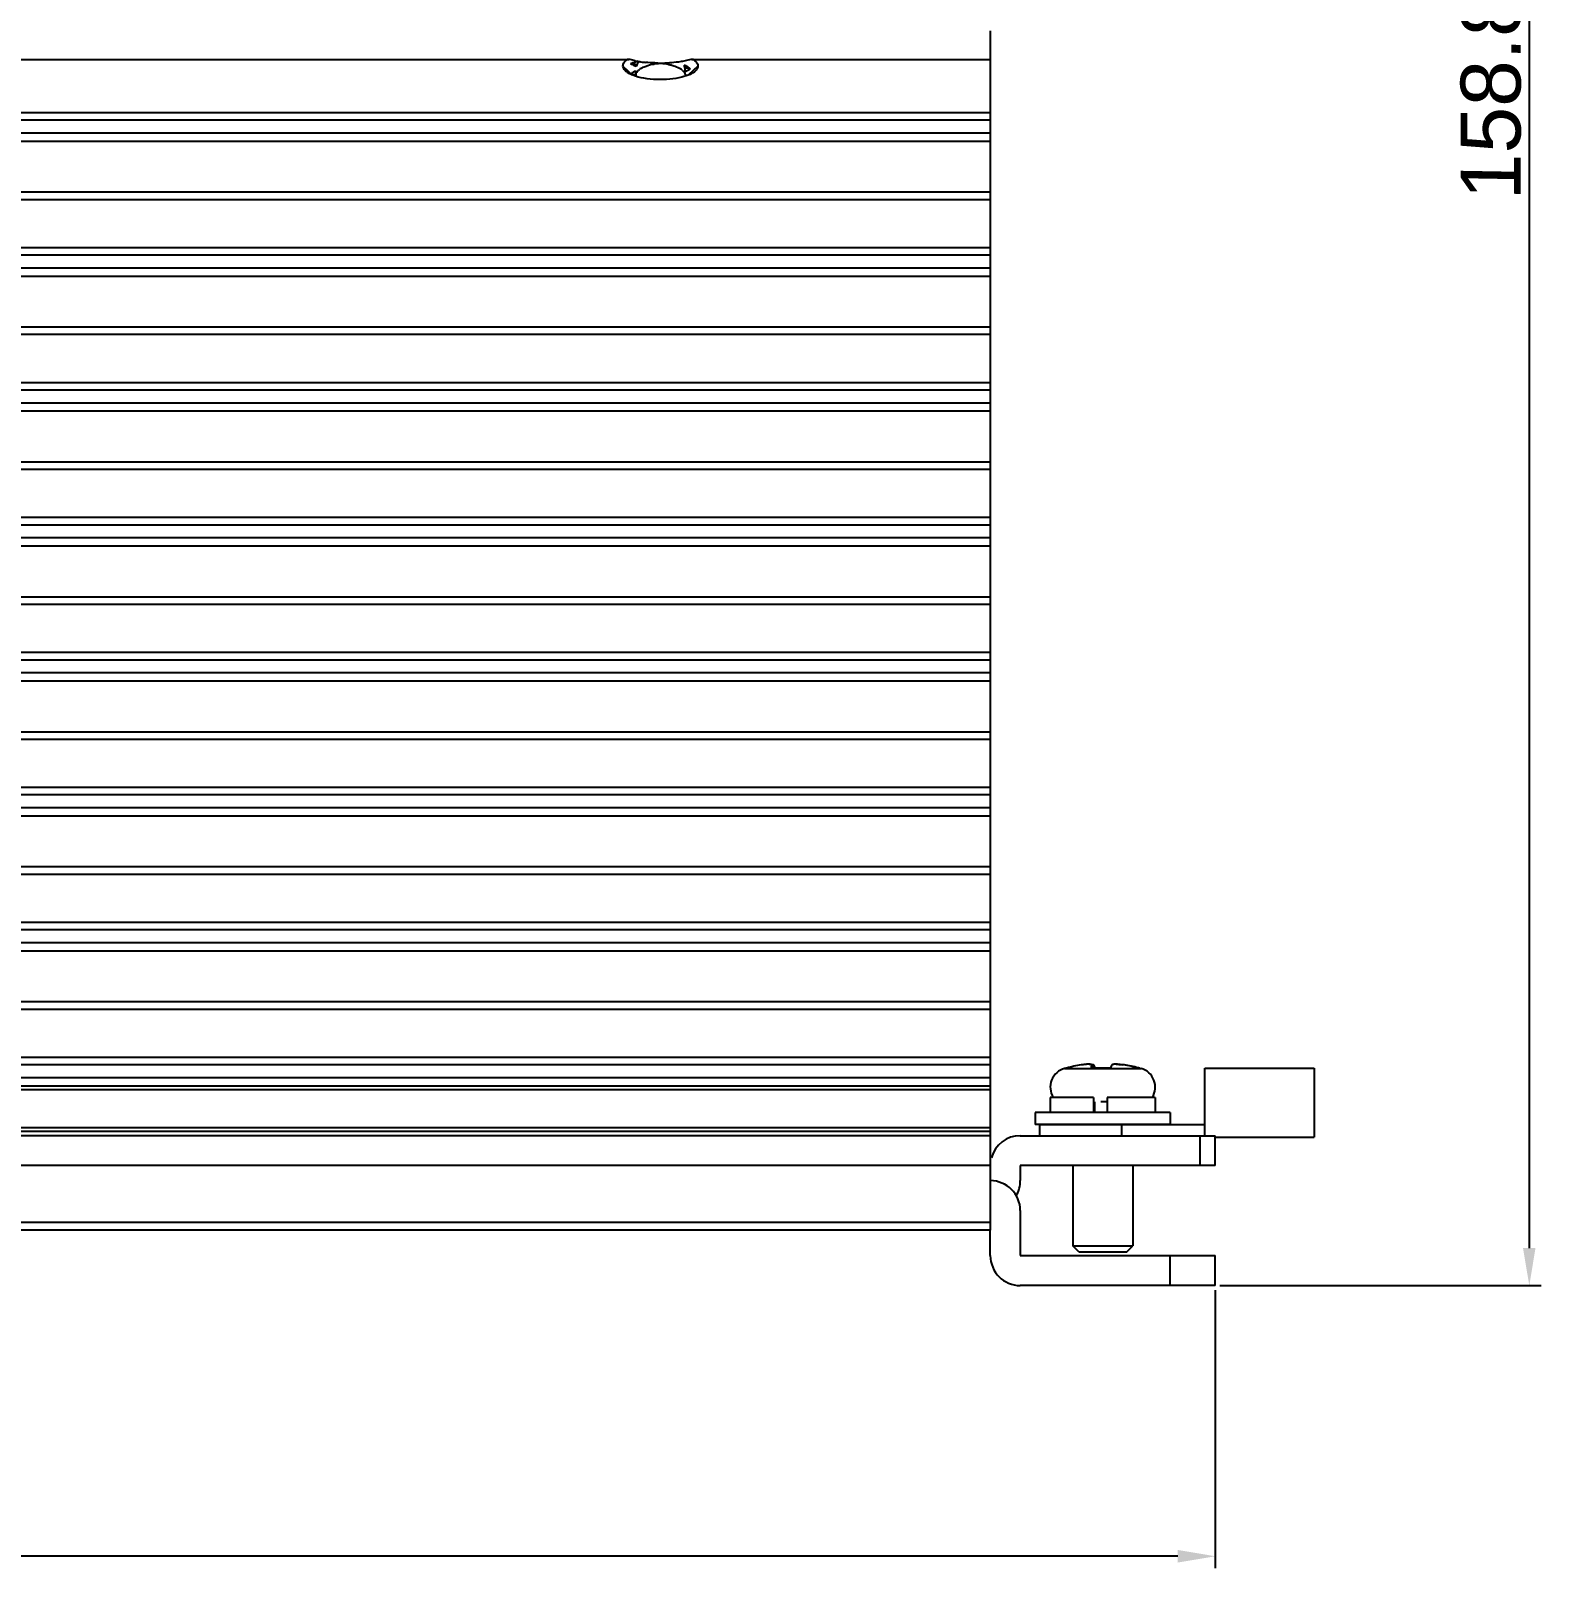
# Model space of a CAD drawing. Header units: millimetres. Extents: x 509 to 5579, y -1329 to 587.
# Drawn here: x 2337.7 to 2438.5, y -1208.5 to -1105.9 of the extents above; entities that cross this region are included whole.
import ezdxf

# ---------------------------------------------------------------- set-up
doc = ezdxf.new("R2010")
doc.units = ezdxf.units.MM
doc.header["$PDMODE"] = 3
doc.header["$PDSIZE"] = 1
doc.layers.get('0').update_dxf_attribs({"linetype": 'CONTINUOUS'})
doc.layers.get('Defpoints').update_dxf_attribs({"linetype": 'CONTINUOUS'})
doc.layers.add('Dim', color=1, linetype='CONTINUOUS')
doc.styles.add('OMI-1', font='arial.ttf', dxfattribs={"oblique": 1})
doc.dimstyles.new('1', dxfattribs={"dimtxt": 4, "dimasz": 2.5, "dimexe": 0.8, "dimexo": 0.3, "dimgap": 0.5, "dimtad": 1, "dimtoh": 1, "dimdec": 1, "dimzin": 0, "dimdsep": 46, "dimtxsty": 'OMI-1', "dimcen": 0, "dimclrd": 256, "dimclre": 256, "dimclrt": 256, "dimadec": 0, "dimazin": 0, "dimtfac": 0.8, "dimtdec": 1, "dimtix": 1, "dimtmove": 0, "dimatfit": 3, "dimfxl": 1, "dimtolj": 1, "dimtzin": 0, "dimarcsym": 0})

# ---------------------------------------------------------------- blocks, each defined once
blk = doc.blocks.new('*D4326')
at = {"layer": 'Defpoints', "color": 0}
for p in [(2361.64, -1030.89), (2416.74, -1189.64), (2437.68, -1189.64)]:
    blk.add_point(p, dxfattribs=at)
at = {"layer": 'Dim', "lineweight": -2}
for p, q in [((2361.94, -1030.89), (2438.48, -1030.89)), ((2437.68, -1033.39), (2437.68, -1187.14)), ((2417.04, -1189.64), (2438.48, -1189.64))]:
    blk.add_line(p, q, dxfattribs=at)
at = {"layer": 'Dim'}
for points in [[(2438.09, -1033.39), (2437.26, -1033.39), (2437.68, -1030.89)], [(2437.26, -1187.14), (2438.09, -1187.14), (2437.68, -1189.64)]]:
    blk.add_solid(points, dxfattribs=at)
at = {"layer": 'Dim', "insert": (2435.13, -1110.26), "char_height": 4, "attachment_point": 5, "rotation": 90, "style": 'OMI-1'}
blk.add_mtext('\\A1;158.8', dxfattribs=at)
blk = doc.blocks.new('*D4327')
at = {"layer": 'Defpoints', "color": 0}
for p in [(2192.74, -1189.64), (2416.74, -1189.64), (2192.74, -1207.69)]:
    blk.add_point(p, dxfattribs=at)
at = {"layer": 'Dim', "lineweight": -2}
for p, q in [((2192.74, -1189.94), (2192.74, -1208.49)), ((2416.74, -1189.94), (2416.74, -1208.49)), ((2414.24, -1207.69), (2195.24, -1207.69))]:
    blk.add_line(p, q, dxfattribs=at)
at = {"layer": 'Dim'}
for points in [[(2195.24, -1207.27), (2195.24, -1208.11), (2192.74, -1207.69)], [(2414.24, -1208.11), (2414.24, -1207.27), (2416.74, -1207.69)]]:
    blk.add_solid(points, dxfattribs=at)
at = {"layer": 'Dim', "insert": (2304.74, -1205.15), "char_height": 4, "attachment_point": 5, "style": 'OMI-1'}
blk.add_mtext('\\A1;224.0', dxfattribs=at)

msp = doc.modelspace()

# ---------------------------------------------------------------- linework, layer by layer
at = {"linetype": 'Continuous'}
for p, q in [((2401.735, -1105.947), (2401.735, -1176.301)), ((2260.838, -1107.855), (2377.631, -1107.855)), ((2377.502, -1107.885), (2260.968, -1107.885)), ((2377.235, -1108.294), (2377.59, -1108.627)), ((2378.122, -1108.337), (2378.061, -1108.302)), ((2379.738, -1108.096), (2379.738, -1108.135)), ((2382.235, -1108.294), (2381.613, -1108.878)), ((2381.838, -1107.855), (2401.735, -1107.855)), ((2401.735, -1107.885), (2381.968, -1107.885)), ((2377.59, -1108.627), (2377.857, -1108.878)), ((2378.08, -1108.66), (2378.08, -1108.975)), ((2378.089, -1108.818), (2378.089, -1109)), ((2401.735, -1111.415), (2236.735, -1111.415)), ((2401.735, -1111.914), (2236.735, -1111.914)), ((2401.735, -1112.773), (2236.735, -1112.773)), ((2236.735, -1113.303), (2401.735, -1113.303)), ((2401.735, -1116.714), (2236.735, -1116.714)), ((2401.735, -1117.212), (2236.735, -1117.212)), ((2401.735, -1120.415), (2236.735, -1120.415)), ((2401.735, -1120.914), (2236.735, -1120.914)), ((2401.735, -1121.773), (2236.735, -1121.773)), ((2236.735, -1122.303), (2401.735, -1122.303)), ((2401.735, -1125.714), (2236.735, -1125.714)), ((2401.735, -1126.212), (2236.735, -1126.212)), ((2401.735, -1129.415), (2236.735, -1129.415)), ((2401.735, -1129.914), (2236.735, -1129.914)), ((2401.735, -1130.773), (2236.735, -1130.773)), ((2236.735, -1131.303), (2401.735, -1131.303)), ((2401.735, -1134.714), (2236.735, -1134.714)), ((2401.735, -1135.212), (2236.735, -1135.212)), ((2401.735, -1138.415), (2236.735, -1138.415)), ((2401.735, -1138.914), (2236.735, -1138.914)), ((2401.735, -1139.773), (2236.735, -1139.773)), ((2236.735, -1140.303), (2401.735, -1140.303)), ((2401.735, -1143.714), (2236.735, -1143.714)), ((2401.735, -1144.212), (2236.735, -1144.212)), ((2401.735, -1147.415), (2236.735, -1147.415)), ((2401.735, -1147.914), (2236.735, -1147.914)), ((2401.735, -1148.773), (2236.735, -1148.773)), ((2236.735, -1149.303), (2401.735, -1149.303)), ((2401.735, -1152.714), (2236.735, -1152.714)), ((2401.735, -1153.212), (2236.735, -1153.212)), ((2401.735, -1156.415), (2236.735, -1156.415)), ((2401.735, -1156.914), (2236.735, -1156.914)), ((2401.735, -1157.773), (2236.735, -1157.773)), ((2236.735, -1158.303), (2401.735, -1158.303)), ((2401.735, -1161.714), (2236.735, -1161.714)), ((2401.735, -1162.212), (2236.735, -1162.212)), ((2401.735, -1165.415), (2236.735, -1165.415)), ((2401.735, -1165.914), (2236.735, -1165.914)), ((2401.735, -1166.773), (2236.735, -1166.773)), ((2236.735, -1167.303), (2401.735, -1167.303)), ((2401.735, -1170.714), (2236.735, -1170.714)), ((2401.735, -1171.212), (2236.735, -1171.212)), ((2401.735, -1174.415), (2236.735, -1174.415)), ((2401.735, -1174.914), (2236.735, -1174.914)), ((2406.763, -1175.126), (2406.685, -1175.148)), ((2406.685, -1175.148), (2411.785, -1175.148)), ((2406.819, -1175.126), (2406.763, -1175.126)), ((2409.761, -1175.126), (2408.489, -1175.126)), ((2408.498, -1174.917), (2408.535, -1175.126)), ((2408.498, -1174.922), (2408.498, -1174.917)), ((2408.534, -1175.126), (2408.498, -1174.922)), ((2408.664, -1175.126), (2408.628, -1174.922)), ((2410.679, -1174.932), (2410.679, -1174.922)), ((2411.708, -1175.126), (2411.592, -1175.126)), ((2411.708, -1175.126), (2411.785, -1175.148)), ((2416.035, -1175.138), (2423.335, -1175.138)), ((2416.035, -1179.638), (2416.035, -1175.138)), ((2423.335, -1175.138), (2423.335, -1179.738)), ((2401.735, -1175.773), (2236.735, -1175.773)), ((2236.735, -1176.303), (2401.735, -1176.303)), ((2256.527, -1176.563), (2401.735, -1176.563)), ((2401.735, -1176.303), (2401.735, -1176.562)), ((2401.735, -1176.569), (2401.735, -1179.093)), ((2408.626, -1177.088), (2405.735, -1177.088)), ((2408.626, -1177.088), (2408.626, -1178.088)), ((2412.735, -1177.088), (2409.525, -1177.088)), ((2409.525, -1177.088), (2409.525, -1178.088)), ((2412.735, -1177.088), (2412.735, -1178.088)), ((2413.735, -1178.088), (2404.735, -1178.088)), ((2408.691, -1177.388), (2408.691, -1178.088)), ((2409.525, -1177.388), (2409.094, -1177.388)), ((2413.735, -1178.088), (2413.735, -1178.888)), ((2256.695, -1179.093), (2401.735, -1179.093)), ((2401.735, -1179.093), (2401.735, -1185.938)), ((2413.735, -1178.888), (2404.735, -1178.888)), ((2410.505, -1179.638), (2410.505, -1178.888)), ((2401.735, -1179.638), (2236.735, -1179.638)), ((2401.735, -1179.357), (2236.804, -1179.357)), ((2403.735, -1179.638), (2416.735, -1179.638)), ((2415.735, -1181.638), (2415.735, -1179.638)), ((2416.735, -1181.638), (2416.735, -1179.638)), ((2416.735, -1179.738), (2423.335, -1179.738)), ((2401.735, -1181.638), (2236.735, -1181.638)), ((2416.735, -1181.638), (2403.735, -1181.638)), ((2403.735, -1181.638), (2403.735, -1182.638)), ((2407.235, -1181.638), (2407.235, -1186.988)), ((2411.235, -1181.638), (2411.235, -1186.988)), ((2401.735, -1185.438), (2236.735, -1185.438)), ((2403.735, -1184.638), (2403.735, -1187.638)), ((2401.735, -1185.938), (2236.735, -1185.938)), ((2401.735, -1187.638), (2401.735, -1185.938)), ((2407.235, -1186.988), (2411.235, -1186.988)), ((2407.635, -1187.388), (2407.235, -1186.988)), ((2407.635, -1187.388), (2410.835, -1187.388)), ((2410.835, -1187.388), (2411.235, -1186.988)), ((2403.735, -1187.638), (2416.735, -1187.638)), ((2413.735, -1189.638), (2413.735, -1187.638)), ((2416.735, -1189.638), (2416.735, -1187.638)), ((2416.735, -1189.638), (2403.735, -1189.638))]:
    msp.add_line(p, q, dxfattribs=at)
at = {"color": 7, "linetype": 'Continuous'}
for p, q in [((2405.735, -1177.088), (2405.735, -1178.088)), ((2404.735, -1178.088), (2404.735, -1178.888))]:
    msp.add_line(p, q, dxfattribs=at)
at = {"color": 2, "linetype": 'Continuous'}
for p, q in [((2405.035, -1178.888), (2416.035, -1178.888)), ((2405.035, -1179.638), (2405.035, -1178.888))]:
    msp.add_line(p, q, dxfattribs=at)
at = {"linetype": 'Continuous'}
for centre, radius, start, end in [((2393.739, -1080.264), 32.124, 240.14969, 240.27802), ((2395.65, -1076.907), 35.987, 240.28526, 240.73985), ((2378.97, -1104.38), 3.672, 254.5442, 255.24026), ((2378.987, -1104.315), 3.738, 255.2403, 255.92548), ((2379.035, -1104.115), 3.944, 255.94543, 258.56212), ((2379.215, -1108.64), 1.134, 161.1747, 164.51114), ((2379.101, -1097.774), 10.455, 264.66735, 264.90922), ((2379.208, -1108.637), 1.126, 154.55797, 161.16964), ((2379.19, -1112.325), 4.444, 102.16542, 103.39703), ((2379.212, -1108.64), 1.131, 151.2999, 154.55182), ((2379.22, -1108.644), 1.14, 149.32013, 151.3005), ((2379.235, -1108.653), 1.157, 144.95346, 149.31227), ((2379.135, -1103.612), 4.458, 259.03682, 261.01533), ((2379.137, -1109.566), 1.311, 122.11351, 127.08094), ((2379.283, -1102.643), 5.438, 261.07247, 264.37924), ((2379.723, -1111.158), 3.022, 95.18279, 97.89689), ((2379.735, -1111.29), 3.154, 89.95518, 95.19223), ((2379.734, -1093.965), 14.132, 269.34058, 270.01685), ((2379.737, -1093.976), 14.12, 270.00235, 270.83088), ((2379.735, -1111.303), 3.167, 86.85579, 89.9505), ((2379.745, -1111.164), 3.028, 80.47984, 86.90184), ((2379.787, -1096.829), 11.266, 270.79027, 272.8406), ((2380.414, -1109.453), 1.172, 49.54872, 54.39668), ((2380.253, -1110.639), 2.632, 63.92952, 66.27111), ((2380.264, -1108.638), 1.125, 20.28545, 21.28062), ((2380.262, -1108.638), 1.127, 15.25975, 20.28072), ((2380.25, -1108.642), 1.14, 12.93579, 15.25924), ((2380.425, -1110.285), 2.239, 62.08991, 63.91456), ((2380.574, -1110.005), 1.922, 59.89057, 62.09949), ((2380.716, -1109.759), 1.638, 57.84694, 59.88545), ((2374.849, -1096.623), 13.701, 299.32146, 300.12627), ((2386.875, -1095.782), 15.845, 235.1262, 235.29505), ((2387.051, -1095.527), 16.154, 235.29504, 235.4607), ((2387.512, -1094.856), 16.968, 235.46469, 236.0955), ((2378.707, -1110.035), 1.551, 114.54389, 116.17622), ((2378.544, -1109.048), 0.509, 167.67133, 169.68588), ((2378.197, -1108.872), 0.164, 204.27662, 208.13013), ((2378.774, -1110.18), 1.71, 113.92458, 114.56004), ((2379.371, -1108.66), 1.292, 178.11192, 180.00344), ((2379.434, -1108.659), 1.354, 180.03389, 185.30052), ((2379.503, -1108.653), 1.423, 185.27202, 186.65054), ((2374.73, -1096.411), 13.944, 298.53379, 299.3222), ((2407.049, -1176.411), 1.314, 106.09161, 211.00174), ((2409.197, -1184.031), 9.217, 98.77256, 104.95051), ((2409.924, -1179.803), 4.939, 81.77904, 82.34571), ((2409.2, -1184.124), 9.311, 75.10971, 81.24547), ((2409.904, -1179.941), 5.079, 81.22555, 81.77999), ((2409.273, -1184.032), 9.218, 75.40208, 81.22732), ((2409.278, -1184.009), 9.195, 75.04617, 75.39916), ((2411.421, -1176.411), 1.314, 328.99826, 73.90839), ((2403.735, -1181.638), 2, 90, 165), ((2401.735, -1184.638), 2, 0, 90), ((2401.735, -1182.638), 2, 330, 0), ((2403.735, -1187.638), 2, 180, 270)]:
    msp.add_arc(centre, radius, start, end, dxfattribs=at)
for points, knots in [([(2377.235, -1108.294), (2377.235, -1108.22), (2377.298, -1108.053), (2377.426, -1107.939), (2377.502, -1107.885)], [0, 0, 0, 0, 0.4409982, 1, 1, 1, 1]), ([(2377.385, -1108.604), (2377.34, -1108.559), (2377.266, -1108.465), (2377.235, -1108.347), (2377.235, -1108.294)], [0, 0, 0, 0, 0.5406231, 1, 1, 1, 1]), ([(2377.631, -1107.855), (2377.619, -1107.855), (2377.575, -1107.856), (2377.528, -1107.866), (2377.502, -1107.885)], [0, 0, 0, 0, 0.2809573, 1, 1, 1, 1]), ([(2377.991, -1107.919), (2377.929, -1107.902), (2377.811, -1107.872), (2377.689, -1107.855), (2377.631, -1107.855)], [0, 0, 0, 0, 0.5279664, 1, 1, 1, 1]), ([(2377.75, -1108.126), (2377.78, -1108.115), (2377.915, -1108.066), (2378.052, -1108.028), (2378.16, -1108.003)], [0, 0, 0, 0, 0.2256274, 1, 1, 1, 1]), ([(2377.842, -1108.149), (2377.861, -1108.152), (2377.956, -1108.167), (2378.052, -1108.177), (2378.13, -1108.184)], [0, 0, 0, 0, 0.1945993, 1, 1, 1, 1]), ([(2378.253, -1107.981), (2378.249, -1107.989), (2378.236, -1108.013), (2378.231, -1108.045), (2378.239, -1108.063)], [0, 0, 0, 0, 0.3009939, 1, 1, 1, 1]), ([(2378.441, -1108.455), (2378.465, -1108.44), (2378.572, -1108.377), (2378.686, -1108.327), (2378.775, -1108.294)], [0, 0, 0, 0, 0.2339513, 1, 1, 1, 1]), ([(2379.571, -1108.095), (2379.502, -1108.095), (2379.228, -1108.089), (2378.954, -1108.075), (2378.75, -1108.055)], [0, 0, 0, 0, 0.253798, 1, 1, 1, 1]), ([(2378.775, -1108.294), (2378.815, -1108.28), (2378.989, -1108.222), (2379.169, -1108.184), (2379.308, -1108.165)], [0, 0, 0, 0, 0.2362346, 1, 1, 1, 1]), ([(2380.246, -1108.177), (2380.273, -1108.182), (2380.38, -1108.202), (2380.487, -1108.228), (2380.564, -1108.251)], [0, 0, 0, 0, 0.2543487, 1, 1, 1, 1]), ([(2381.122, -1108), (2381.059, -1108.011), (2380.802, -1108.051), (2380.542, -1108.072), (2380.345, -1108.082)], [0, 0, 0, 0, 0.2442214, 1, 1, 1, 1]), ([(2380.564, -1108.251), (2380.615, -1108.266), (2380.8, -1108.328), (2380.979, -1108.416), (2381.096, -1108.5)], [0, 0, 0, 0, 0.2662791, 1, 1, 1, 1]), ([(2381.363, -1108.394), (2381.381, -1108.395), (2381.444, -1108.401), (2381.507, -1108.409), (2381.552, -1108.415)], [0, 0, 0, 0, 0.279806, 1, 1, 1, 1]), ([(2381.838, -1107.855), (2381.781, -1107.855), (2381.659, -1107.872), (2381.541, -1107.902), (2381.479, -1107.919)], [0, 0, 0, 0, 0.4718209, 1, 1, 1, 1]), ([(2381.552, -1108.415), (2381.559, -1108.415), (2381.584, -1108.419), (2381.61, -1108.423), (2381.628, -1108.426)], [0, 0, 0, 0, 0.2736815, 1, 1, 1, 1]), ([(2381.588, -1108.373), (2381.601, -1108.381), (2381.648, -1108.412), (2381.694, -1108.446), (2381.726, -1108.473)], [0, 0, 0, 0, 0.2687121, 1, 1, 1, 1]), ([(2381.969, -1107.885), (2381.961, -1107.879), (2381.92, -1107.858), (2381.873, -1107.855), (2381.838, -1107.855)], [0, 0, 0, 0, 0.2210153, 1, 1, 1, 1]), ([(2382.235, -1108.294), (2382.235, -1108.348), (2382.203, -1108.466), (2382.129, -1108.56), (2382.084, -1108.605)], [0, 0, 0, 0, 0.4607487, 1, 1, 1, 1]), ([(2382.116, -1108.015), (2382.152, -1108.056), (2382.212, -1108.142), (2382.235, -1108.246), (2382.235, -1108.294)], [0, 0, 0, 0, 0.5340703, 1, 1, 1, 1]), ([(2377.904, -1108.913), (2377.8, -1108.872), (2377.616, -1108.787), (2377.449, -1108.668), (2377.385, -1108.604)], [0, 0, 0, 0, 0.5488544, 1, 1, 1, 1]), ([(2377.815, -1108.781), (2377.821, -1108.775), (2377.847, -1108.751), (2377.876, -1108.73), (2377.898, -1108.715)], [0, 0, 0, 0, 0.2285217, 1, 1, 1, 1]), ([(2381.164, -1109.04), (2380.899, -1109.107), (2380.337, -1109.195), (2379.485, -1109.217), (2378.66, -1109.135), (2378.137, -1109.004), (2377.904, -1108.913)], [0, 0, 0, 0, 0.2486153, 0.5140806, 0.7726105, 1, 1, 1, 1]), ([(2377.931, -1108.862), (2377.942, -1108.864), (2377.991, -1108.87), (2378.041, -1108.875), (2378.079, -1108.879)], [0, 0, 0, 0, 0.2257994, 1, 1, 1, 1]), ([(2378.135, -1108.738), (2378.144, -1108.725), (2378.182, -1108.672), (2378.227, -1108.623), (2378.264, -1108.589)], [0, 0, 0, 0, 0.237646, 1, 1, 1, 1]), ([(2382.084, -1108.605), (2381.979, -1108.71), (2381.677, -1108.887), (2381.351, -1108.993), (2381.164, -1109.04)], [0, 0, 0, 0, 0.4354139, 1, 1, 1, 1]), ([(2381.174, -1108.561), (2381.2, -1108.583), (2381.289, -1108.667), (2381.363, -1108.77), (2381.397, -1108.853)], [0, 0, 0, 0, 0.2726158, 1, 1, 1, 1]), ([(2408.498, -1174.917), (2408.497, -1174.913), (2408.493, -1174.906), (2408.48, -1174.897), (2408.462, -1174.89), (2408.427, -1174.882), (2408.368, -1174.876), (2408.281, -1174.874), (2408.176, -1174.878), (2408.057, -1174.888), (2407.927, -1174.902), (2407.837, -1174.915), (2407.791, -1174.922)], [0, 0, 0, 0, 0.0150837, 0.0347653, 0.0612652, 0.0953765, 0.1868878, 0.3080784, 0.4553344, 0.6237067, 0.8073603, 1, 1, 1, 1]), ([(2408.338, -1174.876), (2408.352, -1174.875), (2408.402, -1174.875), (2408.452, -1174.876), (2408.488, -1174.879)], [0, 0, 0, 0, 0.2773987, 1, 1, 1, 1]), ([(2408.488, -1174.879), (2408.507, -1174.88), (2408.539, -1174.884), (2408.577, -1174.892), (2408.6, -1174.9), (2408.616, -1174.908), (2408.625, -1174.916), (2408.628, -1174.922)], [0, 0, 0, 0, 0.3676112, 0.6544937, 0.76769, 0.8616189, 1, 1, 1, 1]), ([(2408.489, -1175.126), (2408.489, -1175.088), (2408.49, -1175.019), (2408.495, -1174.951), (2408.498, -1174.922)], [0, 0, 0, 0, 0.5633405, 1, 1, 1, 1]), ([(2408.628, -1174.922), (2408.642, -1174.951), (2408.67, -1175.019), (2408.696, -1175.087), (2408.709, -1175.126)], [0, 0, 0, 0, 0.4410331, 1, 1, 1, 1]), ([(2409.842, -1174.922), (2409.828, -1174.951), (2409.8, -1175.019), (2409.775, -1175.087), (2409.761, -1175.126)], [0, 0, 0, 0, 0.4410331, 1, 1, 1, 1]), ([(2410.617, -1174.922), (2410.523, -1174.907), (2410.386, -1174.89), (2410.209, -1174.878), (2410.095, -1174.874), (2409.999, -1174.877), (2409.931, -1174.884), (2409.89, -1174.893), (2409.867, -1174.901), (2409.851, -1174.91), (2409.844, -1174.918), (2409.842, -1174.922)], [0, 0, 0, 0, 0.3611669, 0.5266193, 0.6737699, 0.7973596, 0.8933973, 0.9303988, 0.9600363, 0.9827809, 1, 1, 1, 1]), ([(2410.132, -1174.876), (2410.163, -1174.875), (2410.23, -1174.875), (2410.38, -1174.884), (2410.499, -1174.897), (2410.582, -1174.908)], [0, 0, 0, 0, 0.2043377, 0.4443557, 1, 1, 1, 1])]:
    msp.add_open_spline(points, degree=3, knots=knots, dxfattribs=at)
for points in [[(2378.264, -1108.589), (2378.291, -1108.565), (2378.318, -1108.542), (2378.347, -1108.52)], [(2381.479, -1107.919), (2381.362, -1107.951), (2381.242, -1107.978), (2381.122, -1108)], [(2381.391, -1108.662), (2381.391, -1108.569), (2381.381, -1108.476), (2381.36, -1108.386)], [(2381.968, -1107.885), (2381.996, -1107.905), (2382.023, -1107.926), (2382.049, -1107.949)], [(2382.049, -1107.949), (2382.073, -1107.97), (2382.095, -1107.992), (2382.116, -1108.015)], [(2377.898, -1108.715), (2377.915, -1108.704), (2377.931, -1108.693), (2377.948, -1108.684)], [(2377.948, -1108.684), (2377.973, -1108.669), (2377.998, -1108.656), (2378.023, -1108.644)], [(2378.089, -1108.818), (2378.102, -1108.79), (2378.118, -1108.764), (2378.135, -1108.738)], [(2381.397, -1108.853), (2381.411, -1108.888), (2381.421, -1108.924), (2381.428, -1108.961)]]:
    msp.add_open_spline(points, degree=3, dxfattribs=at)

# ---------------------------------------------------------------- dimensions: what is measured, and where the dimension line sits
at = {"layer": 'Dim'}
dim = msp.add_linear_dim(base=(2437.675627918, -1189.637594454), p1=(2361.635130382, -1030.887594454), p2=(2416.735130382, -1189.637594454), angle=90, dimstyle='1', dxfattribs=at)
dim.commit()
dim.dimension.update_dxf_attribs({"geometry": '*D4326', "text_midpoint": (2435.133335968, -1110.262594454)})
dim = msp.add_linear_dim(base=(2192.735, -1207.69), p1=(2416.735, -1189.638), p2=(2192.735, -1189.638), dimstyle='1', dxfattribs=at)
dim.commit()
dim.dimension.update_dxf_attribs({"geometry": '*D4327', "text_midpoint": (2304.735, -1205.148)})

doc.saveas('drawing.dxf')
